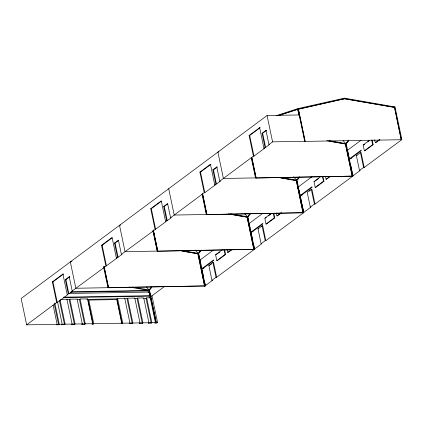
<?xml version="1.0" encoding="UTF-8"?>
<svg xmlns="http://www.w3.org/2000/svg" width="423" height="423" viewBox="0 0 423 423"><rect width="100%" height="100%" fill="white"/><g stroke="black" fill="none" stroke-linecap="round" stroke-linejoin="round"><path stroke-width="0.63" d="M151.566 286.9L149.108 289.951L155.928 322.617L156.214 322.405L149.753 291.479M156.214 322.405L149.256 290.194L151.735 287.127M151.133 288.148L149.256 290.194M196.981 253.514L198.287 253.351L200.751 250.3M204.721 282.585L205.393 285.805L198.44 253.599L201.332 250.014M201.147 250.522L198.44 253.599M249.935 213.705L247.471 216.75L254.297 249.417L253.784 249.427L247.074 217.211L230.149 214.287M253.366 243.41L254.577 249.205L247.624 216.999L250.516 213.414M247.624 216.999L250.331 213.922M295.349 180.32L296.655 180.15L299.119 177.105M302.017 204.235L303.762 212.61L296.809 180.399L299.701 176.819M297.861 179.373L299.098 177.834M348.716 139.997L345.84 143.55L352.666 176.217L352.153 176.227L345.443 144.01L329.168 141.197M352.412 173.43L352.946 176.01L345.993 143.799L348.885 140.219M348.7 140.727L345.993 143.799M149.34 289.417L148.039 290.913L70.324 292.256M278.244 115.595L297.66 109.282L298.892 115.156L299.167 114.956L267.072 115.511L21.15 298.506L26.654 324.853L157.562 322.59L151.91 295.524M52.362 281.898L62.9 274.056L63.487 274.046L52.949 281.887L52.362 281.898L56.671 302.519L26.654 324.853M105.856 265.919L101.546 245.298L112.084 237.456L116.394 258.078L116.975 258.067L72.206 290.961L69.24 276.758L69.821 276.748L65.914 279.651L65.332 279.661L68.299 293.863L67.209 294.678L62.9 274.056M155.04 229.319L150.731 208.698L161.269 200.856L165.578 221.478L166.16 221.467L121.39 254.36L118.424 240.158L114.517 243.061L117.483 257.263L116.394 258.078M199.915 172.103L210.453 164.261L211.04 164.251L200.502 172.092L199.915 172.103L204.224 192.719L170.575 217.76L167.608 203.558L163.701 206.461L166.667 220.663L165.578 221.478M210.453 164.261L214.762 184.877L215.852 184.068L212.885 169.861L213.467 169.856L217.374 166.948L216.788 166.958L219.759 181.16L253.409 156.119L249.099 135.503L259.637 127.661L260.224 127.651M101.546 245.298L102.133 245.287L112.143 237.842M150.731 208.698L151.318 208.692L161.327 201.242M249.099 135.503L249.686 135.492L259.696 128.042M65.332 279.661L69.24 276.758M212.885 169.861L216.788 166.958M259.637 127.661L263.947 148.277L265.036 147.468L262.07 133.266L265.972 130.358L266.559 130.347M114.517 243.061L115.098 243.051L118.519 240.507M163.701 206.461L164.283 206.45L167.704 203.912M262.07 133.266L262.651 133.256L266.072 130.712M394.627 107.41L344.534 98.696L298.31 109.171L344.412 98.786L394.627 107.41L401.231 139.722L305.041 141.388L299.669 115.68M299.658 114.945L298.432 109.758M265.972 130.358L268.943 144.56L272.576 141.858L305.163 141.293L298.432 109.076M56.671 302.519L57.253 302.508L67.791 294.667L67.209 294.678M68.299 293.863L68.886 293.853L72.788 290.95L72.206 290.961M117.483 257.263L118.07 257.253L121.972 254.35L121.39 254.36M166.667 220.663L167.254 220.653L171.156 217.75L170.575 217.76M204.224 192.719L204.806 192.708L215.344 184.867L214.762 184.877M215.852 184.068L216.439 184.058L220.341 181.15L219.759 181.16M253.409 156.119L253.99 156.108L264.528 148.267L263.947 148.277M265.036 147.468L265.618 147.458L269.525 144.55L268.943 144.56M66.871 299.717L69.235 299.674L69.885 299.193L77.118 299.066L82.305 323.891L81.655 324.372L84.611 324.325L85.261 323.838L80.079 299.013L87.487 298.887L92.674 323.711L92.024 324.198L93.123 324.177L93.774 323.69L88.835 300.066L116.753 299.584L121.692 323.209L121.041 323.695L122.136 323.674L122.786 323.188L117.605 298.368L124.748 298.241L129.93 323.066L129.279 323.553L132.235 323.5L132.885 323.013L127.704 298.194L134.8 298.067L139.987 322.892L139.336 323.378L142.292 323.325L142.942 322.839L137.755 298.019L143.735 297.914L148.917 322.738L148.267 323.22L151.223 323.172L151.873 322.686L146.691 297.861L150.228 297.803L155.415 322.627L154.765 323.109L156.912 323.072L157.562 322.59M343.376 98.924L344.422 98.147L395.024 106.956L401.85 139.622L364.203 167.471L363.574 167.482L359.492 170.517L356.393 155.68L360.47 152.645L361.099 152.634L364.203 167.471M77.06 299.542L79.424 299.5L80.079 299.013M86.837 299.373L87.487 298.887M88.835 300.066L88.185 300.552L93.123 324.177M53.087 305.046L57.116 324.325L56.465 324.811L58.612 324.774L59.262 324.288L54.874 303.286M108.574 287.598L108.304 287.783L204.727 285.932L108.574 287.598L104.143 266.39M156.817 247.973L157.488 251.183L253.911 249.332L247.18 217.136L228.325 213.853M205.864 210.728L206.673 214.583L303.095 212.732L296.364 180.536L278.81 177.48M255.857 177.988L352.28 176.132L255.857 177.988L255.45 176.058M60.6 299.352L66.929 299.246L72.116 324.066L71.466 324.552L74.422 324.499L75.072 324.018L69.885 299.193M87.492 299.362L116.949 298.85L117.605 298.368M124.685 298.717L127.053 298.675L127.704 298.194M134.741 298.543L137.105 298.501L137.755 298.019M129.258 287.043L148.69 290.427L148.039 290.913L148.383 292.563L149.033 292.082L149.79 295.688L149.139 296.169L63.519 297.649M197.763 253.9L197.996 253.737L204.605 286.228M345.427 144.031L352.385 176.428L315.019 204.071L314.389 204.082L310.308 207.117L307.209 192.28L311.286 189.245L311.915 189.234L315.019 204.071M143.672 298.389L146.041 298.347L146.691 297.861M150.636 296.798L164.378 286.572M199.82 260.198L213.033 250.363M249.004 223.598L262.746 213.372M298.189 186.998L311.931 176.772M347.373 150.398L361.115 140.172M224.602 249.813L225.575 254.472L217.316 260.621L216.825 260.631L215.603 254.799L222.318 249.808M270.984 213.594L264.787 218.199L266.009 224.031L266.501 224.021L274.76 217.877L273.787 213.213M322.971 176.613L323.944 181.277L315.685 187.421L315.193 187.431L313.972 181.604L320.687 176.608M372.155 140.013L373.128 144.677L364.869 150.821L364.377 150.831L363.156 145.004L369.353 140.394M219.711 252.103L215.603 254.799M265.284 218.194L266.316 217.427M268.383 215.889L270.963 213.969M314.982 181.208L318.598 178.522M364.684 144.227L363.156 145.004M367.783 141.922L368.814 141.155M202.58 268.134L213.594 259.944L213.715 260.531L202.702 268.727L202.58 268.134L203.881 268.282M251.764 231.54L262.778 223.344L262.9 223.931L251.886 232.127L251.764 231.54L253.065 231.682M300.949 194.94L311.963 186.744L312.084 187.331L301.07 195.526L300.949 194.94L302.249 195.082M350.133 158.339L361.147 150.144L361.268 150.731L350.255 158.926L350.133 158.339L351.434 158.482M208.84 265.48L212.917 262.44L213.546 262.429L216.65 277.271L216.021 277.282L211.939 280.317L208.84 265.48L209.47 265.47M258.025 228.88L262.101 225.845L262.731 225.829L265.834 240.671L265.205 240.682L261.123 243.717L258.025 228.88L258.654 228.869M209.977 265.089L211.511 263.947M261.71 226.591L262.731 225.829M309.366 191.127L310.387 190.371M216.825 260.631L225.084 254.482L225.575 254.472M227.125 249.596L227.738 252.51L231.349 249.819M266.009 224.031L274.268 217.882L274.76 217.877M276.309 212.996L276.922 215.91L281.052 212.838M315.193 187.431L323.452 181.282L323.944 181.277M325.493 176.396L326.107 179.31L329.718 176.618M364.377 150.831L372.637 144.687L373.128 144.677M374.678 139.796L375.286 142.71L379.42 139.638M231.841 249.813L227.738 252.51M281.544 212.827L277.414 215.899L276.922 215.91M330.21 176.613L326.107 179.31M379.912 139.627L375.783 142.699L375.286 142.71M253.911 249.332L157.488 251.183M303.095 212.732L206.673 214.583M205.171 285.811L212.568 280.306L211.939 280.317M216.65 277.271L254.577 249.205M254.355 249.21L261.752 243.706L261.123 243.717M265.834 240.671L303.762 212.61M303.54 212.61L310.937 207.106L310.308 207.117M352.724 176.01L360.121 170.506L359.492 170.517M204.832 286.228L205.393 285.805M352.385 176.428L352.946 176.01M276.187 115.68L297.845 108.637L344.422 98.147M279.095 115.389L297.887 109.277L298.379 111.63M218.95 151.815L217.887 152.106L223.392 178.458L256 177.893L251.685 157.33M157.61 251.093L153.316 230.524L157.631 251.093L125.023 251.653L119.519 225.306L120.581 225.01M71.931 261.462L70.334 261.906L75.839 288.253L108.447 287.688L104 266.485M393.718 107.119L395.024 106.956M401.353 139.627L401.85 139.622M356.393 155.68L357.023 155.669M296.809 180.399L297.977 184.904M313.972 181.604L314.469 181.594M70.974 291.77L148.69 290.427M68.685 293.472L149.033 292.082M63.513 297.179L149.79 295.688M328.972 140.616L345.84 143.55L343.106 140.7M326.693 140.653L345.549 143.936M281.089 177.443L296.655 180.15L303.481 212.817L302.968 212.827L296.259 180.61L280.634 177.914M230.604 213.816L247.471 216.75L244.737 213.901M182.72 250.643L198.287 253.351L205.113 286.017L204.6 286.027L197.89 253.811L182.265 251.109M180.441 250.68L197.996 253.737M132.235 287.016L149.108 289.951L146.369 287.095M119.519 225.306L119.973 225.713M293.462 176.825L296.655 180.15M195.093 250.019L198.287 253.351M395.241 109.546L395.51 110.837M401.163 137.898L401.57 139.828M394.5 107.505L401.231 139.722M371.658 140.024L372.637 144.687M360.47 152.645L363.574 167.482M346.49 145.084L347.024 147.659M347.701 150.884L349.583 159.899M350.662 165.055L352.142 172.145M322.479 176.624L323.452 181.282M297.845 108.637L304.671 141.303M298.622 112.804L298.871 113.977M311.286 189.245L314.389 204.082M299.05 190.059L300.531 197.144M300.801 198.435L301.34 201.01M297.951 187.902L298.22 189.192M300.51 200.142L301.044 202.717M267.072 115.511L272.576 141.858M262.651 133.256L265.618 147.458M273.295 213.218L274.268 217.882M249.686 135.492L253.99 156.108M251.828 157.234L256.127 177.797M251.558 157.419L253.033 164.489M253.303 165.774L253.842 168.343M254.112 169.634L255.185 174.773M251.188 157.335L255.487 177.903M262.101 225.845L265.205 240.682M247.852 216.994L248.925 222.149M249.602 225.369L250.136 227.944M250.405 229.234L251.484 234.39M251.754 235.68L252.695 240.19M249.306 227.077L249.575 228.367M213.467 169.856L216.439 184.058M224.111 249.819L225.084 254.482M200.502 172.092L204.806 192.708M202.643 193.834L206.942 214.398M202.501 193.93L206.815 214.493L174.207 215.053L168.703 188.706M202.511 194.665L204.79 205.589M205.06 206.873L205.599 209.443M202.004 193.935L206.302 214.498M212.917 262.44L216.021 277.282M198.799 254.239L201.089 265.189M201.76 268.409L203.648 277.43M164.283 206.45L167.254 220.653M151.318 208.692L155.622 229.308M153.327 229.789L157.758 250.998M153.861 233.834L154.4 236.404M154.67 237.689L155.743 242.828M156.008 244.113L156.547 246.683M152.819 230.535L157.118 251.098M149.139 296.169L149.467 297.755M146.041 298.347L151.223 323.172M137.105 298.501L142.292 323.325M127.053 298.675L132.235 323.5M115.098 243.051L118.07 257.253M116.949 298.85L122.136 323.674M102.133 245.287L106.437 265.908M103.873 266.575L104.544 269.789M105.618 274.929L106.691 280.074M107.363 283.283L107.902 285.853M103.635 267.135L107.934 287.698M79.424 299.5L84.611 324.325M65.914 279.651L68.886 293.853M69.235 299.674L74.422 324.499M60.098 300.002L65.153 324.187L64.502 324.674L61.547 324.721L62.197 324.24L57.544 301.959M59.447 300.483L64.37 324.034M52.949 281.887L57.253 302.508M54.223 303.767L58.612 324.774"/></g></svg>
